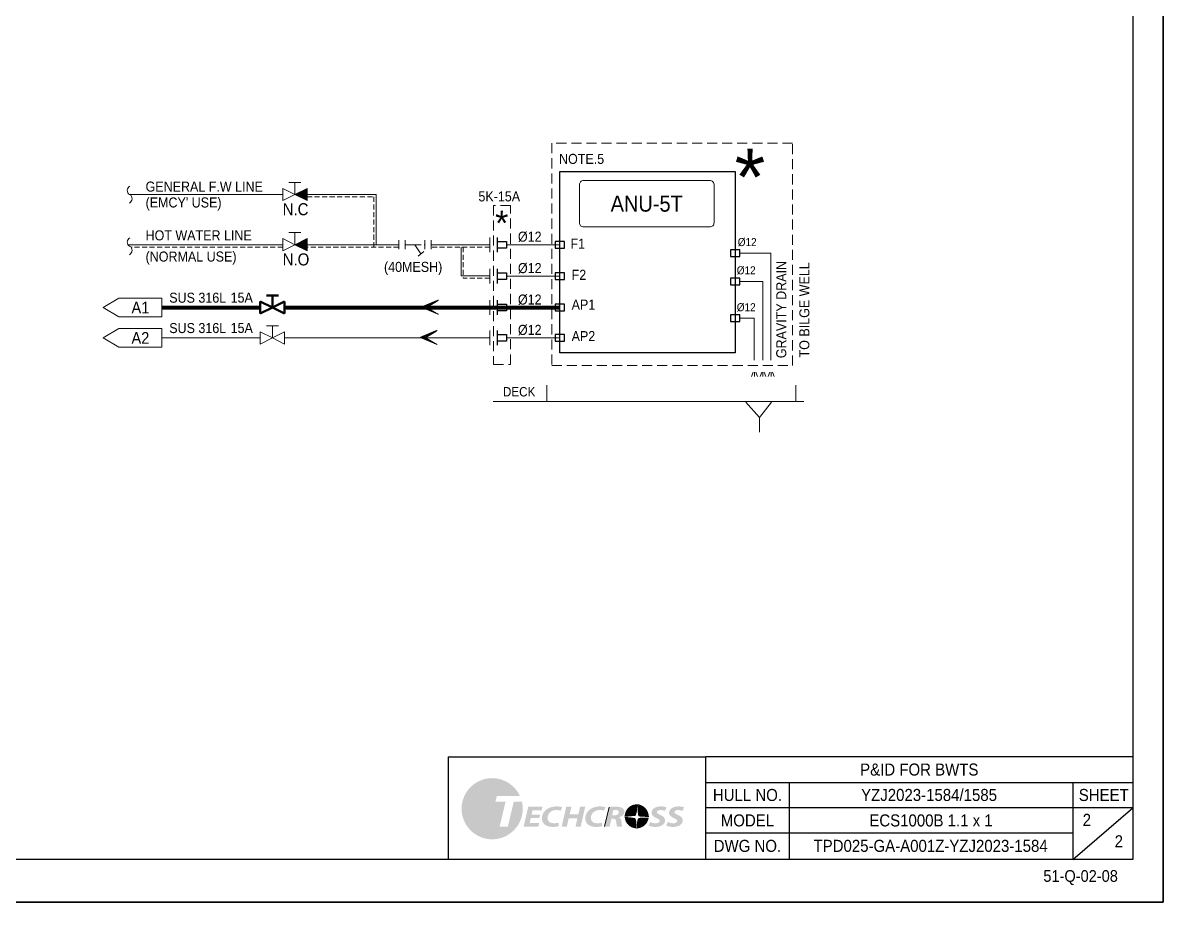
# Model space of a CAD drawing. Extents: x -553847 to 4496999, y 514150 to 878882.
# Drawn here: x 4399829 to 4428190, y 669797 to 691649 of the extents above; entities that cross this region are included whole.
import ezdxf

# ---------------------------------------------------------------- set-up
doc = ezdxf.new("R2010")
doc.units = 0
doc.header["$LTSCALE"] = 25
doc.header["$MEASUREMENT"] = 0
for name, pattern in [('DASHED', [0.75, 0.5, -0.25]), ('DASHED2', [0.375, 0.25, -0.125]), ('HIDDEN', [0.375, 0.25, -0.125]), ('PHANTOM', [63.5, 31.75, -6.35, 6.35, -6.35, 6.35, -6.35])]:
    doc.linetypes.add(name, pattern=pattern)
doc.layers.get('0').update_dxf_attribs({"linetype": 'CONTINUOUS', "lineweight": 9})
doc.layers.add('0.1 Defpoints', color=7, linetype='CONTINUOUS', plot=False)
doc.layers.add('0.2 Dwg sheet', color=7, linetype='CONTINUOUS')
doc.layers.add('0.3 Text', color=7, linetype='CONTINUOUS')
for name, color, linetype, lineweight in [('0.4 Maker scope box', 3, 'HIDDEN', 9), ('1.1 Y_Pipe', 7, 'CONTINUOUS', 13), ('1.5 M_Equip', 4, 'CONTINUOUS', 30), ('measure', 1, 'CONTINUOUS', 15), ('외형선', 7, 'CONTINUOUS', 18)]:
    doc.layers.add(name, color=color, linetype=linetype, lineweight=lineweight)
doc.layers.add('2.1 Valve open', color=7, linetype='CONTINUOUS', lineweight=50, true_color=0x1b21e4)
doc.layers.add('2.4 ANU dosing line', color=7, linetype='DASHED2', true_color=0xff29ff)
doc.styles.add('ARIAL', font='arial.ttf')
doc.styles.get("Standard").update_dxf_attribs({"font": '', "width": 0.95, "height": 250})
doc.styles.get('Standard').set_extended_font_data('Gulim')

# ---------------------------------------------------------------- blocks, each defined once
blk = doc.blocks.new('양식 51-Q-02-08')
at = {"layer": '0.1 Defpoints'}
blk.add_lwpolyline([(-2677005, 1033560), (-2613196, 1033560), (-2613196, 988132), (-2677005, 988132)], close=True, dxfattribs=at)
at = {"layer": '0.2 Dwg sheet'}
for p, q in [((-2630979, 991742), (-2624571, 991742)), ((-2630979, 991742), (-2630979, 989196)), ((-2624571, 989196), (-2624571, 991742)), ((-2613953, 991742), (-2624571, 991742)), ((-2624571, 991110), (-2613953, 991110)), ((-2622500, 991110), (-2622500, 989196)), ((-2615440, 991110), (-2615440, 989196)), ((-2613953, 990478), (-2624571, 990478)), ((-2615440, 989196), (-2613953, 990478)), ((-2615440, 989846), (-2624571, 989846))]:
    blk.add_line(p, q, dxfattribs=at)
blk.add_lwpolyline([(-2613953, 989196), (-2676245, 989196), (-2676245, 1032800), (-2613953, 1032800)], close=True, dxfattribs=at)
at = {"layer": '0.2 Dwg sheet', "insert": (-2623536, 989529), "char_height": 300, "width": 2070.81, "attachment_point": 5}
blk.add_mtext('DWG NO.', dxfattribs=at)
at = {"layer": '0.3 Text', "width": 0.95}
blk.add_text('51-Q-02-08', height=291.7, dxfattribs=at).set_placement((-2616177, 988637))
at = {"layer": '0.3 Text', "char_height": 300, "attachment_point": 5}
for s, insert, width in [('\\A1;SHEET', (-2614674, 990794), 1532.09), ('MODEL', (-2623536, 990162), 2070.81)]:
    blk.add_mtext(s, dxfattribs=dict(at, insert=insert, width=width))

msp = doc.modelspace()

# ---------------------------------------------------------------- hatches: boundary and pattern name
at = {"layer": '0.2 Dwg sheet', "lineweight": 0}
h = msp.add_hatch(color=256, dxfattribs=at)
h.dxf.hatch_style = 2
edge = h.paths.add_edge_path()
edge.add_spline(control_points=[(4412038.3, 672292.6), (4412038.3, 672292.6), (4411891.2, 671675.9), (4411891.2, 671675.9), (4411891.2, 671675.9), (4411687.4, 671675.9), (4411687.4, 671675.9), (4411687.4, 671675.9), (4411834.6, 672292.6), (4411834.6, 672292.6), (4411834.6, 672292.6), (4411582.7, 672292.6), (4411582.7, 672292.6), (4411582.7, 672292.6), (4411618.1, 672434.4), (4411618.1, 672434.4), (4411618.1, 672434.4), (4412193.4, 672434.4), (4412193.4, 672434.4), (4412073.7, 672697), (4411809.1, 672879.6), (4411501.7, 672879.6), (4411081.9, 672879.6), (4410741.6, 672539.4), (4410741.6, 672119.5), (4410741.6, 671699.7), (4411081.9, 671359.4), (4411501.7, 671359.4), (4411921.5, 671359.4), (4412261.7, 671699.7), (4412261.7, 672119.5), (4412261.7, 672179.1), (4412254.7, 672237), (4412241.7, 672292.6), (4412241.7, 672292.6), (4412038.3, 672292.6), (4412038.3, 672292.6)], knot_values=[0, 0, 0, 0, 1, 1, 1, 2, 2, 2, 3, 3, 3, 4, 4, 4, 5, 5, 5, 6, 6, 6, 7, 7, 7, 8, 8, 8, 9, 9, 9, 10, 10, 10, 11, 11, 11, 12, 12, 12, 12], degree=3, periodic=0)
h = msp.add_hatch(color=256, dxfattribs=at)
h.dxf.hatch_style = 2
h.paths.add_polyline_path([(4412672.9, 671885.5), (4412461.1, 671885.5), (4412433.6, 671765.2), (4412672, 671765.2), (4412650.8, 671675), (4412284.6, 671675), (4412398.2, 672169), (4412751.9, 672169), (4412730.5, 672079), (4412505.4, 672079), (4412480.5, 671974), (4412694.2, 671974)])
h = msp.add_hatch(color=256, dxfattribs=at)
h.dxf.hatch_style = 2
edge = h.paths.add_edge_path()
edge.add_spline(control_points=[(4413161.4, 671688.2), (4413129.6, 671676.5), (4413076.3, 671667), (4413004.6, 671667), (4412845.9, 671667), (4412740.4, 671746.1), (4412740.4, 671876.7), (4412740.4, 671988.8), (4412800.7, 672075.2), (4412891.1, 672125.1), (4412953.2, 672160.2), (4413025.9, 672177.1), (4413110, 672177.1), (4413174.8, 672177.1), (4413223.5, 672164.7), (4413241.2, 672156.7), (4413241.2, 672156.7), (4413205.8, 672070.8), (4413205.8, 672070.8), (4413188.9, 672078.1), (4413149, 672086.9), (4413097.6, 672086.9), (4413046.2, 672086.9), (4412997.5, 672073.8), (4412961.2, 672048.8), (4412911.5, 672014.4), (4412878.7, 671957.9), (4412878.7, 671889.1), (4412878.7, 671809.9), (4412932.8, 671757.1), (4413037.4, 671757.1), (4413079.9, 671757.1), (4413121.6, 671762.9), (4413150.9, 671773.3), (4413150.9, 671773.3), (4413161.4, 671688.2), (4413161.4, 671688.2)], knot_values=[0, 0, 0, 0, 1, 1, 1, 2, 2, 2, 3, 3, 3, 4, 4, 4, 5, 5, 5, 6, 6, 6, 7, 7, 7, 8, 8, 8, 9, 9, 9, 10, 10, 10, 11, 11, 11, 12, 12, 12, 12], degree=3, periodic=0)
h = msp.add_hatch(color=256, dxfattribs=at)
h.dxf.hatch_style = 2
h.paths.add_polyline_path([(4413471.7, 672169), (4413427.4, 671977.1), (4413643.7, 671977.1), (4413688, 672169), (4413816.6, 672169), (4413703.1, 671675), (4413575.4, 671675), (4413622.4, 671883.2), (4413405.2, 671883.2), (4413358.2, 671675), (4413230.6, 671675), (4413344, 672169)])
h = msp.add_hatch(color=256, dxfattribs=at)
h.dxf.hatch_style = 2
edge = h.paths.add_edge_path()
edge.add_spline(control_points=[(4414239.6, 671688.2), (4414207.8, 671676.5), (4414154.5, 671667), (4414082.7, 671667), (4413924.1, 671667), (4413818.5, 671746.1), (4413818.5, 671876.7), (4413818.5, 671988.8), (4413878.8, 672075.2), (4413969.2, 672125.1), (4414031.4, 672160.2), (4414104, 672177.1), (4414188.3, 672177.1), (4414252.9, 672177.1), (4414301.7, 672164.7), (4414319.4, 672156.7), (4414319.4, 672156.7), (4414284, 672070.8), (4414284, 672070.8), (4414267.2, 672078.1), (4414227.2, 672086.9), (4414175.8, 672086.9), (4414124.3, 672086.9), (4414075.7, 672073.8), (4414039.3, 672048.8), (4413989.7, 672014.4), (4413956.8, 671957.9), (4413956.8, 671889.1), (4413956.8, 671809.9), (4414010.9, 671757.1), (4414115.5, 671757.1), (4414158.1, 671757.1), (4414199.7, 671762.9), (4414229, 671773.3), (4414229, 671773.3), (4414239.6, 671688.2), (4414239.6, 671688.2)], knot_values=[0, 0, 0, 0, 1, 1, 1, 2, 2, 2, 3, 3, 3, 4, 4, 4, 5, 5, 5, 6, 6, 6, 7, 7, 7, 8, 8, 8, 9, 9, 9, 10, 10, 10, 11, 11, 11, 12, 12, 12, 12], degree=3, periodic=0)
at = {"layer": '0.2 Dwg sheet', "linetype": 'Continuous', "lineweight": 0}
h = msp.add_hatch(color=256, dxfattribs=at)
h.paths.add_polyline_path([(4414790.7, 672067.9), (4414781.9, 672092.9), (4414746.6, 672131.5), (4414691.2, 672157.3), (4414621.1, 672169.5), (4414544.3, 672171.6), (4414472.5, 672168.1), (4414409.5, 672159.5), (4414297.9, 671675.4), (4414300.9, 671675), (4414423.7, 671675), (4414468, 671869.8), (4414514.4, 671869.8), (4414528.7, 671868.6), (4414553.4, 671861.1), (4414571.3, 671845.9), (4414583.3, 671820.5), (4414600.1, 671695.7), (4414603.9, 671679.4), (4414611, 671674.9), (4414736.8, 671674.9), (4414730.6, 671694), (4414725.3, 671722.8), (4414712, 671827.4), (4414705.4, 671853.8), (4414680.1, 671892.3), (4414656.9, 671906.1), (4414656.9, 671908.1), (4414670.7, 671912.1), (4414716.7, 671931.4), (4414753.2, 671957.7), (4414779.5, 671992), (4414791.8, 672034), (4414792.4, 672054)])
h.paths.add_polyline_path([(4414650.8, 672020, -0.1380365), (4414619.5, 671976.3, -0.1340355), (4414547.6, 671953.4), (4414485.5, 671953.4), (4414515.1, 672089.6), (4414578.1, 672089.6, -0.1816988), (4414637.9, 672069.9, -0.2969134)], flags=16)
at = {"layer": '0.2 Dwg sheet', "lineweight": 0}
h = msp.add_hatch(color=256, dxfattribs=at)
h.dxf.hatch_style = 2
edge = h.paths.add_edge_path()
edge.add_spline(control_points=[(4415121.2, 672226.9), (4415112.8, 672227.6), (4415104.3, 672228.2), (4415095.7, 672228.2), (4414994.8, 672228.2), (4414905.8, 672178), (4414851.8, 672101.4), (4414840.7, 672084.1), (4414830.8, 672065.6), (4414822.5, 672045.9), (4414810.5, 672017.1), (4414802.8, 671987.7), (4414798.6, 671958.5), (4414797.7, 671949), (4414797.2, 671939.4), (4414797.2, 671929.6), (4414797.2, 671929.1), (4414797.3, 671928.5), (4414797.3, 671927.9), (4414909.6, 671935.2), (4415040.5, 671948), (4415056.6, 671955.2), (4415077.5, 671964.6), (4415109.2, 672151.5), (4415121.2, 672226.9)], knot_values=[0, 0, 0, 0, 1, 1, 1, 2, 2, 2, 3, 3, 3, 4, 4, 4, 5, 5, 5, 6, 6, 6, 7, 7, 7, 8, 8, 8, 8], degree=3, periodic=0)
h = msp.add_hatch(color=256, dxfattribs=at)
h.dxf.hatch_style = 2
edge = h.paths.add_edge_path()
edge.add_spline(control_points=[(4415152.7, 671945.5), (4415168, 671935.3), (4415272.3, 671929.4), (4415394.1, 671925.9), (4415394.1, 671927.1), (4415394.3, 671928.4), (4415394.3, 671929.6), (4415394.3, 672076.2), (4415288.5, 672197.9), (4415149.2, 672223.2), (4415139.3, 672138.1), (4415123.1, 671965), (4415152.7, 671945.5)], knot_values=[0, 0, 0, 0, 1, 1, 1, 2, 2, 2, 3, 3, 3, 4, 4, 4, 4], degree=3, periodic=0)
h = msp.add_hatch(color=256, dxfattribs=at)
h.dxf.hatch_style = 2
edge = h.paths.add_edge_path()
edge.add_spline(control_points=[(4415432.7, 671789.4), (4415468.1, 671771.9), (4415517.7, 671757.8), (4415573.6, 671757.8), (4415622.4, 671757.8), (4415667.6, 671776.9), (4415667.6, 671815), (4415667.6, 671843.6), (4415641.9, 671861.2), (4415587, 671885.5), (4415524, 671913.3), (4415463.7, 671952.9), (4415463.7, 672016.6), (4415463.7, 672116.3), (4415568.2, 672177.1), (4415698.5, 672177.1), (4415770.3, 672177.1), (4415813, 672163.9), (4415838.5, 672152.9), (4415838.5, 672152.9), (4415798.7, 672065.1), (4415798.7, 672065.1), (4415779.3, 672073.8), (4415737.6, 672086.9), (4415687.9, 672086.2), (4415628.5, 672086.2), (4415597.5, 672062), (4415597.5, 672034.8), (4415597.5, 672005.5), (4415633.9, 671988), (4415684.4, 671964.6), (4415757.1, 671932.9), (4415802.3, 671892.7), (4415802.3, 671833.3), (4415802.3, 671723.4), (4415692.4, 671667), (4415560.3, 671667), (4415477.9, 671667.6), (4415417.6, 671685.2), (4415390.1, 671702.2), (4415390.1, 671702.2), (4415432.7, 671789.4), (4415432.7, 671789.4)], knot_values=[0, 0, 0, 0, 1, 1, 1, 2, 2, 2, 3, 3, 3, 4, 4, 4, 5, 5, 5, 6, 6, 6, 7, 7, 7, 8, 8, 8, 9, 9, 9, 10, 10, 10, 11, 11, 11, 12, 12, 12, 13, 13, 13, 14, 14, 14, 14], degree=3, periodic=0)
h = msp.add_hatch(color=256, dxfattribs=at)
h.dxf.hatch_style = 2
edge = h.paths.add_edge_path()
edge.add_spline(control_points=[(4415869.7, 671789.4), (4415905.2, 671771.9), (4415954.8, 671757.8), (4416010.6, 671757.8), (4416059.5, 671757.8), (4416104.7, 671776.9), (4416104.7, 671815), (4416104.7, 671843.6), (4416079, 671861.2), (4416023.9, 671885.5), (4415961, 671913.3), (4415900.8, 671952.9), (4415900.8, 672016.6), (4415900.8, 672116.3), (4416005.4, 672177.1), (4416135.6, 672177.1), (4416207.5, 672177.1), (4416250, 672163.9), (4416275.7, 672152.9), (4416275.7, 672152.9), (4416235.8, 672065.1), (4416235.8, 672065.1), (4416216.3, 672073.8), (4416174.7, 672086.9), (4416125.1, 672086.2), (4416065.7, 672086.2), (4416034.5, 672062), (4416034.5, 672034.8), (4416034.5, 672005.5), (4416070.9, 671988), (4416121.4, 671964.6), (4416194.2, 671932.9), (4416239.4, 671892.7), (4416239.4, 671833.3), (4416239.4, 671723.4), (4416129.4, 671667), (4415997.4, 671667), (4415914.8, 671667.6), (4415854.7, 671685.2), (4415827.1, 671702.2), (4415827.1, 671702.2), (4415869.7, 671789.4), (4415869.7, 671789.4)], knot_values=[0, 0, 0, 0, 1, 1, 1, 2, 2, 2, 3, 3, 3, 4, 4, 4, 5, 5, 5, 6, 6, 6, 7, 7, 7, 8, 8, 8, 9, 9, 9, 10, 10, 10, 11, 11, 11, 12, 12, 12, 13, 13, 13, 14, 14, 14, 14], degree=3, periodic=0)
h = msp.add_hatch(color=256, dxfattribs=at)
h.dxf.hatch_style = 2
edge = h.paths.add_edge_path()
edge.add_spline(control_points=[(4415047.7, 671875.1), (4415024.2, 671889.4), (4414894.7, 671897.3), (4414798.6, 671901.3), (4414812, 671759.4), (4414924.6, 671646.4), (4415066.4, 671632.6), (4415074.3, 671762.6), (4415081.9, 671854.4), (4415047.7, 671875.1)], knot_values=[0, 0, 0, 0, 1, 1, 1, 2, 2, 2, 3, 3, 3, 3], degree=3, periodic=0)
h = msp.add_hatch(color=256, dxfattribs=at)
h.dxf.hatch_style = 2
edge = h.paths.add_edge_path()
edge.add_spline(control_points=[(4415099.3, 671631.3), (4415248.4, 671633.1), (4415370.9, 671744), (4415391, 671887.9), (4415271, 671885.1), (4415169.3, 671881.6), (4415154.7, 671878.7), (4415127.7, 671873), (4415107.7, 671712.8), (4415099.3, 671631.3)], knot_values=[0, 0, 0, 0, 1, 1, 1, 2, 2, 2, 3, 3, 3, 3], degree=3, periodic=0)
at = {"layer": '1.1 Y_Pipe'}
for points in [[(4406596.2, 687382.5), (4406897.8, 687230.7), (4406897.8, 687533.3)], [(4406596.2, 686135.7), (4406897.8, 685983.8), (4406897.8, 686286.5)]]:
    msp.add_hatch(color=256, dxfattribs=at).paths.add_polyline_path(points)
at = {"layer": 'measure'}
h = msp.add_hatch(dxfattribs=at)
h.set_pattern_fill('ANSI31', color=1, scale=0.619715, style=0)
h.set_pattern_definition([(45, (3971654.49477, 153065.00493), (-0.05477560696, 0.05477560696), [])])
h.paths.add_polyline_path([(4410163.9, 684405.9), (4409874.9, 684581.3), (4410163.9, 684756.6), (4409743.5, 684581.3)])
h = msp.add_hatch(dxfattribs=at)
h.set_pattern_fill('ANSI31', color=1, scale=0.619715, style=0)
h.set_pattern_definition([(45, (3971626.15303, 152313.189), (-0.05477560696, 0.05477560696), [])])
h.paths.add_polyline_path([(4410135.6, 683654.1), (4409846.5, 683829.4), (4410135.6, 684004.8), (4409715.1, 683829.4)])

# ---------------------------------------------------------------- linework, layer by layer
at = {"layer": '0.1 Defpoints', "color": 4, "linetype": 'ByBlock'}
msp.add_lwpolyline([(4364381.2, 669797.3), (4428190.1, 669797.3), (4428190.1, 715225.2), (4364381.2, 715225.2)], close=True, dxfattribs=at)
at = {"layer": '0.2 Dwg sheet', "linetype": 'Continuous', "lineweight": 0}
msp.add_line((4414297.9, 671675.4), (4414409.5, 672159.5), dxfattribs=at)
at = {"layer": '0.2 Dwg sheet', "lineweight": 0}
for points in [[(4415121.2, 672226.9), (4415109.2, 672151.5), (4415077.5, 671964.6), (4415056.6, 671955.2)], [(4415152.7, 671945.5), (4415123.1, 671965), (4415139.3, 672138.1), (4415149.2, 672223.2)], [(4415056.6, 671955.2), (4415040.5, 671948), (4414909.6, 671935.2), (4414797.3, 671927.9)], [(4414798.6, 671901.3), (4414894.7, 671897.3), (4415024.2, 671889.4), (4415047.7, 671875.1)], [(4415394.1, 671925.9), (4415272.3, 671929.4), (4415168, 671935.3), (4415152.7, 671945.5)], [(4415154.7, 671878.7), (4415169.3, 671881.6), (4415271, 671885.1), (4415391, 671887.9)], [(4415047.7, 671875.1), (4415081.9, 671854.4), (4415074.3, 671762.6), (4415066.4, 671632.6)], [(4415099.3, 671631.3), (4415107.7, 671712.8), (4415127.7, 671873), (4415154.7, 671878.7)]]:
    msp.add_open_spline(points, degree=3, dxfattribs=at)
at = {"layer": '0.4 Maker scope box', "linetype": 'DASHED', "lineweight": 15, "ltscale": 20}
msp.add_lwpolyline([(4418972.5, 688658.2), (4412982.5, 688658.2), (4412982.5, 683134.9), (4418972.5, 683134.9), (4418972.5, 688658.2)], dxfattribs=at)
msp.add_lwpolyline([(4411958.3, 687112.4), (4411533.9, 687112.4), (4411533.9, 683161), (4411958.3, 683161)], close=True, dxfattribs=at)
at = {"layer": '1.1 Y_Pipe'}
for p, q in [((4406294.7, 687533.3), (4406294.7, 687231.7)), ((4406596.2, 687382.5), (4406294.7, 687533.3)), ((4406747, 687684.1), (4406445.4, 687684.1)), ((4406596.2, 687382.5), (4406596.2, 687684.1)), ((4406897.8, 687533.3), (4406596.2, 687382.5)), ((4406897.8, 687231.7), (4406897.8, 687533.3)), ((4406294.7, 687382.5), (4402493.7, 687382.5)), ((4406596.2, 687382.5), (4406294.7, 687231.7)), ((4406596.2, 687382.5), (4406897.8, 687231.7)), ((4406897.8, 687382.5), (4408615.6, 687382.5)), ((4408615.6, 687382.5), (4408615.6, 686135.7)), ((4406747, 686437.2), (4406445.4, 686437.2)), ((4406596.2, 686135.7), (4406596.2, 686437.2)), ((4406294.7, 686135.7), (4402446.7, 686135.7)), ((4406294.7, 686286.5), (4406294.7, 685984.9)), ((4406596.2, 686135.7), (4406294.7, 686286.5)), ((4406596.2, 686135.7), (4406294.7, 685984.9)), ((4406897.8, 686286.5), (4406596.2, 686135.7)), ((4406596.2, 686135.7), (4406897.8, 685984.9)), ((4406897.8, 685984.9), (4406897.8, 686286.5)), ((4409176.4, 686135.7), (4406897.8, 686135.7)), ((4411444.1, 686135.7), (4409988.7, 686135.7)), ((4410733.3, 685434.4), (4410733.3, 686074.5)), ((4411444.1, 686318.6), (4411444.1, 685952.8)), ((4413187.5, 686135.7), (4411859.2, 686135.7)), ((4411444.1, 685537.2), (4411444.1, 685171.4)), ((4410733.3, 685365.6), (4411444.1, 685365.6)), ((4413187.5, 685354.3), (4411859.2, 685354.3)), ((4401830.3, 684572.9), (4402217.2, 684806.4)), ((4403290.2, 684806.4), (4402217.2, 684806.4)), ((4403290.2, 684806.4), (4403290.2, 684339.4)), ((4405735, 684422.1), (4405735, 684723.7)), ((4405735, 684723.7), (4406036.5, 684572.9)), ((4405885.8, 684874.4), (4406187.3, 684874.4)), ((4406036.5, 684572.9), (4406036.5, 684874.4)), ((4406036.5, 684572.9), (4406338.1, 684723.7)), ((4406338.1, 684723.7), (4406338.1, 684422.1)), ((4411444.1, 684755.8), (4411444.1, 684390)), ((4401830.3, 684572.9), (4402217.2, 684339.4)), ((4406036.5, 684572.9), (4405735, 684422.1)), ((4406036.5, 684572.9), (4406338.1, 684422.1)), ((4413187.5, 684572.9), (4411859.2, 684572.9)), ((4403290.2, 684339.4), (4402217.2, 684339.4)), ((4405885.8, 684120.3), (4406187.3, 684120.3)), ((4406036.5, 683818.8), (4406036.5, 684120.3)), ((4401830.3, 683818.8), (4402217.2, 684052.3)), ((4401830.3, 683818.8), (4402217.2, 683585.3)), ((4403290.2, 684052.3), (4402217.2, 684052.3)), ((4403290.2, 684052.3), (4403290.2, 683585.3)), ((4405735, 683668), (4405735, 683969.6)), ((4405735, 683969.6), (4406036.5, 683818.8)), ((4406036.5, 683818.8), (4405735, 683668)), ((4406036.5, 683818.8), (4406338.1, 683969.6)), ((4406036.5, 683818.8), (4406338.1, 683668)), ((4406338.1, 683969.6), (4406338.1, 683668)), ((4411444.1, 684001.7), (4411444.1, 683635.9)), ((4413187.5, 683818.8), (4411859.2, 683818.8)), ((4403290.2, 683585.3), (4402217.2, 683585.3)), ((4417995.4, 682967.1), (4417954.1, 682862.8)), ((4418026.7, 682967.5), (4418026.7, 682857.8)), ((4418058, 682967.1), (4418099.3, 682862.8)), ((4418204.8, 682967.1), (4418163.5, 682862.8)), ((4418236.1, 682967.5), (4418236.1, 682857.8)), ((4418267.4, 682967.1), (4418308.7, 682862.8)), ((4418408.4, 682967.1), (4418367.1, 682862.8)), ((4418439.7, 682967.5), (4418439.7, 682857.8)), ((4418471, 682967.1), (4418512.3, 682862.8)), ((4412864.4, 682643.8), (4412864.4, 682240.3)), ((4419050.1, 682643.8), (4419050.1, 682240.3)), ((4411522.7, 682240.3), (4419256.7, 682240.3))]:
    msp.add_line(p, q, dxfattribs=at)
at = {"layer": '1.1 Y_Pipe', "linetype": 'Continuous', "ltscale": 30}
for p, q in [((4406897.8, 687231.7), (4406897.8, 687533.3)), ((4406897.8, 685984.9), (4406897.8, 686286.5)), ((4410733.3, 685434.4), (4410733.3, 685365.6)), ((4405735, 684572.9), (4403290.2, 684572.9)), ((4411444.1, 684572.9), (4406338.1, 684572.9)), ((4405735, 683818.8), (4403290.2, 683818.8)), ((4406338.1, 683818.8), (4407262.5, 683818.8)), ((4407262.5, 683818.8), (4411444.1, 683818.8))]:
    msp.add_line(p, q, dxfattribs=at)
at = {"layer": '1.1 Y_Pipe', "linetype": 'DASHED2', "ltscale": 20}
for p, q in [((4406897.8, 687322.5), (4408555.6, 687322.5)), ((4408555.6, 687322.5), (4408555.6, 686074.5)), ((4406294.7, 686074.5), (4402515.5, 686074.5)), ((4409176.4, 686074.5), (4406897.8, 686074.5)), ((4411444.1, 686074.5), (4409988.7, 686074.5)), ((4410782, 686074.5), (4410782, 685304.4)), ((4411444.1, 685304.4), (4410782, 685304.4))]:
    msp.add_line(p, q, dxfattribs=at)
at = {"layer": '1.1 Y_Pipe', "linetype": 'PHANTOM', "ltscale": 0.5}
for p, q in [((4409176.4, 686024.7), (4409176.4, 686246.7)), ((4409335.4, 686024.7), (4409335.4, 686246.7)), ((4409335.4, 686135.7), (4409825.2, 686135.7)), ((4409580.3, 686135.7), (4409729.9, 685906.2)), ((4409825.2, 686024.7), (4409825.2, 686246.7)), ((4409988.7, 686024.7), (4409988.7, 686246.7)), ((4409798.2, 685968.2), (4409658.4, 685849.2))]:
    msp.add_line(p, q, dxfattribs=at)
at = {"layer": '1.1 Y_Pipe', "ltscale": 30}
for p, q in [((4417811, 682225.3), (4418149, 681839.5)), ((4418446.6, 682225.3), (4418149, 681839.5)), ((4418149, 681839.5), (4418149, 681476.2))]:
    msp.add_line(p, q, dxfattribs=at)
at = {"layer": '1.1 Y_Pipe'}
for centre, start, end in [((4402546.9, 687486.6), 117.05625, 239.75545), ((4402425.5, 687278.4), 297.05625, 59.75545), ((4402546.9, 686202.6), 117.05625, 239.75545), ((4402425.5, 685994.4), 297.05625, 59.75545)]:
    msp.add_arc(centre, 120.5, start, end, dxfattribs=at)
at = {"layer": '1.5 M_Equip'}
for p, q in [((4411628, 686318.6), (4411628, 685952.8)), ((4411628, 685537.2), (4411628, 685171.4)), ((4411628, 684755.8), (4411628, 684390)), ((4411628, 684001.7), (4411628, 683635.9))]:
    msp.add_line(p, q, dxfattribs=at)
at = {"layer": '1.5 M_Equip', "lineweight": 15}
for p, q in [((4417658.1, 685926.5), (4418433.8, 685926.5)), ((4418433.8, 683263.3), (4418433.8, 685926.5)), ((4417658.1, 685223.9), (4418230.2, 685223.9)), ((4418230.2, 685223.9), (4418230.2, 683263.3)), ((4417658.1, 684307), (4418020.9, 684307)), ((4418020.9, 684307), (4418020.9, 683263.3))]:
    msp.add_line(p, q, dxfattribs=at)
at = {"layer": '1.5 M_Equip'}
for points in [[(4413187.5, 687958.2), (4417542.5, 687958.2), (4417542.5, 683444.9), (4413187.5, 683444.9)], [(4413303.1, 686218.4), (4413071.8, 686218.4), (4413071.8, 686053), (4413303.1, 686053)], [(4417658.1, 686009.2), (4417426.8, 686009.2), (4417426.8, 685843.8), (4417658.1, 685843.8)], [(4413303.1, 685437), (4413071.8, 685437), (4413071.8, 685271.6), (4413303.1, 685271.6)], [(4417658.1, 685306.6), (4417426.8, 685306.6), (4417426.8, 685141.3), (4417658.1, 685141.3)], [(4413303.1, 684655.5), (4413071.8, 684655.5), (4413071.8, 684490.2), (4413303.1, 684490.2)], [(4417658.1, 684389.7), (4417426.8, 684389.7), (4417426.8, 684224.4), (4417658.1, 684224.4)], [(4413303.1, 683901.5), (4413071.8, 683901.5), (4413071.8, 683736.1), (4413303.1, 683736.1)]]:
    msp.add_lwpolyline(points, close=True, dxfattribs=at)
for points in [[(4411628, 686218.4), (4411859.2, 686218.4), (4411859.2, 686053), (4411628, 686053)], [(4411628, 685437), (4411859.2, 685437), (4411859.2, 685271.6), (4411628, 685271.6)], [(4411628, 684655.5), (4411859.2, 684655.5), (4411859.2, 684490.2), (4411628, 684490.2)], [(4411628, 683901.5), (4411859.2, 683901.5), (4411859.2, 683736.1), (4411628, 683736.1)]]:
    msp.add_lwpolyline(points, dxfattribs=at)
at = {"layer": '2.1 Valve open'}
for p, q in [((4405735, 684422.1), (4405735, 684723.7)), ((4405735, 684723.7), (4406036.5, 684572.9)), ((4405885.8, 684874.4), (4406187.3, 684874.4)), ((4406036.5, 684572.9), (4406036.5, 684874.4)), ((4406036.5, 684572.9), (4406338.1, 684723.7)), ((4406338.1, 684723.7), (4406338.1, 684422.1)), ((4406036.5, 684572.9), (4405735, 684422.1)), ((4406036.5, 684572.9), (4406338.1, 684422.1))]:
    msp.add_line(p, q, dxfattribs=at)
at = {"layer": '2.4 ANU dosing line', "linetype": 'Continuous', "ltscale": 75, "const_width": 100}
for points in [[(4405735, 684572.9), (4403290.2, 684572.9)], [(4413187.5, 684572.9), (4406338.1, 684572.9)]]:
    msp.add_lwpolyline(points, dxfattribs=at)
at = {"layer": '외형선'}
msp.add_lwpolyline([(4416914.8, 687729.7), (4413776.2, 687729.7, 0.4142136), (4413670.6, 687624.1), (4413670.6, 686683.3, 0.4142136), (4413776.2, 686577.6), (4416914.8, 686577.6, 0.4142136), (4417020.5, 686683.3), (4417020.5, 687624.1, 0.4142136)], format="xyb", close=True, dxfattribs=at)

# ---------------------------------------------------------------- block references
at = {"color": 217, "linetype": 'Continuous', "true_color": 0x93278f}
msp.add_blockref('양식 51-Q-02-08', (7041386.2, -318334.8), dxfattribs=at)

# ---------------------------------------------------------------- texts
at = {"layer": '0.3 Text', "color": 3, "linetype": 'Continuous', "width": 0.95}
msp.add_text('NOTE.5', height=250, dxfattribs=at).set_placement((4413165.1, 688143.1))
at = {"layer": '0.3 Text', "width": 0.95}
for s, height, p in [('GENERAL F.W LINE', 250, (4402882.2, 687454.7)), ("(EMCY' USE)", 250, (4402882.2, 687060.3)), ('5K-15A', 250, (4411160.5, 687211.1)), ('N.C', 300, (4406291, 686867)), ('HOT WATER LINE', 250, (4402882.2, 686242.7)), ('Ø12', 250, (4412142.8, 686210.6)), ('F1', 250, (4413450, 686034.4)), ('Ø12', 200, (4417609.5, 686101.5)), ('(NORMAL USE)', 250, (4402882.2, 685716.3)), ('N.O', 300, (4406291, 685620.1)), ('(40MESH)', 250, (4408811.9, 685459.6)), ('Ø12', 250, (4412142.8, 685429.2)), ('F2', 250, (4413478.2, 685261.3)), ('Ø12', 200, (4417584.4, 685398.9)), ('SUS 316L', 250, (4403470.7, 684693.6)), ('15A', 250, (4404996.9, 684696.8)), ('Ø12', 250, (4412142.8, 684647.8)), ('AP1', 250, (4413478.2, 684522.3)), ('Ø12', 200, (4417584.4, 684482)), ('SUS 316L', 250, (4403470.7, 683939.5)), ('15A', 250, (4404996.9, 683942.7)), ('Ø12', 250, (4412142.8, 683893.7)), ('AP2', 250, (4413478.2, 683738.8)), ('DECK', 233.66, (4411768.9, 682364.1))]:
    msp.add_text(s, height=height, dxfattribs=at).set_placement(p)
msp.add_text('GRAVITY DRAIN', height=250, rotation=90, dxfattribs=at).set_placement((4418815.8, 683315))
at = {"layer": '0.3 Text', "linetype": 'Continuous', "width": 0.95}
msp.add_text('TO BILGE WELL', height=250, rotation=90, dxfattribs=at).set_placement((4419390.6, 683333.7))
at = {"layer": '0.3 Text', "color": 4, "linetype": 'Continuous', "width": 0.95}
for p in [(4426187.6, 671692.5), (4426983.4, 671160)]:
    msp.add_text('2', height=300, dxfattribs=at).set_placement(p)
at = {"layer": '0.3 Text', "attachment_point": 5, "line_spacing_factor": 0.9}
for s, insert, char_height, width in [('\\pxqc;ANU-5T', (4415345.5, 687153.7), 400, 3138.587), ('\\pxqc;A1', (4402753.7, 684572.9), 292.8, 1073.069), ('\\pxqc;A2', (4402753.7, 683818.8), 292.8, 1073.069)]:
    msp.add_mtext(s, dxfattribs=dict(at, insert=insert, char_height=char_height, width=width))
at = {"layer": '0.3 Text', "color": 4, "char_height": 300, "attachment_point": 5}
for s, insert, width in [('\\A1;\\pxqc;P&ID FOR BWTS', (4422124.2, 673091.2), 10618.125), ('\\A1;YZJ2023-1584/1585', (4422367.2, 672459.9), 6962.578), ('\\pxqc;ECS1000B 1.1 x 1', (4422415.9, 671826.8), 7060), ('\\A1;TPD025-GA-A001Z-YZJ2023-1584', (4422405.9, 671194.7), 7039.897)]:
    msp.add_mtext(s, dxfattribs=dict(at, insert=insert, width=width))
at = {"layer": '0.3 Text', "insert": (4417850.5, 672459), "char_height": 300, "width": 2070.807, "attachment_point": 5}
msp.add_mtext('HULL NO.', dxfattribs=at)
at = {"layer": '0.4 Maker scope box', "style": 'ARIAL'}
for height, p in [(1401.9, (4417531.8, 687117.2)), (607.5, (4411574.4, 686370.2))]:
    msp.add_text('*', height=height, dxfattribs=at).set_placement(p)

doc.saveas('drawing.dxf')
